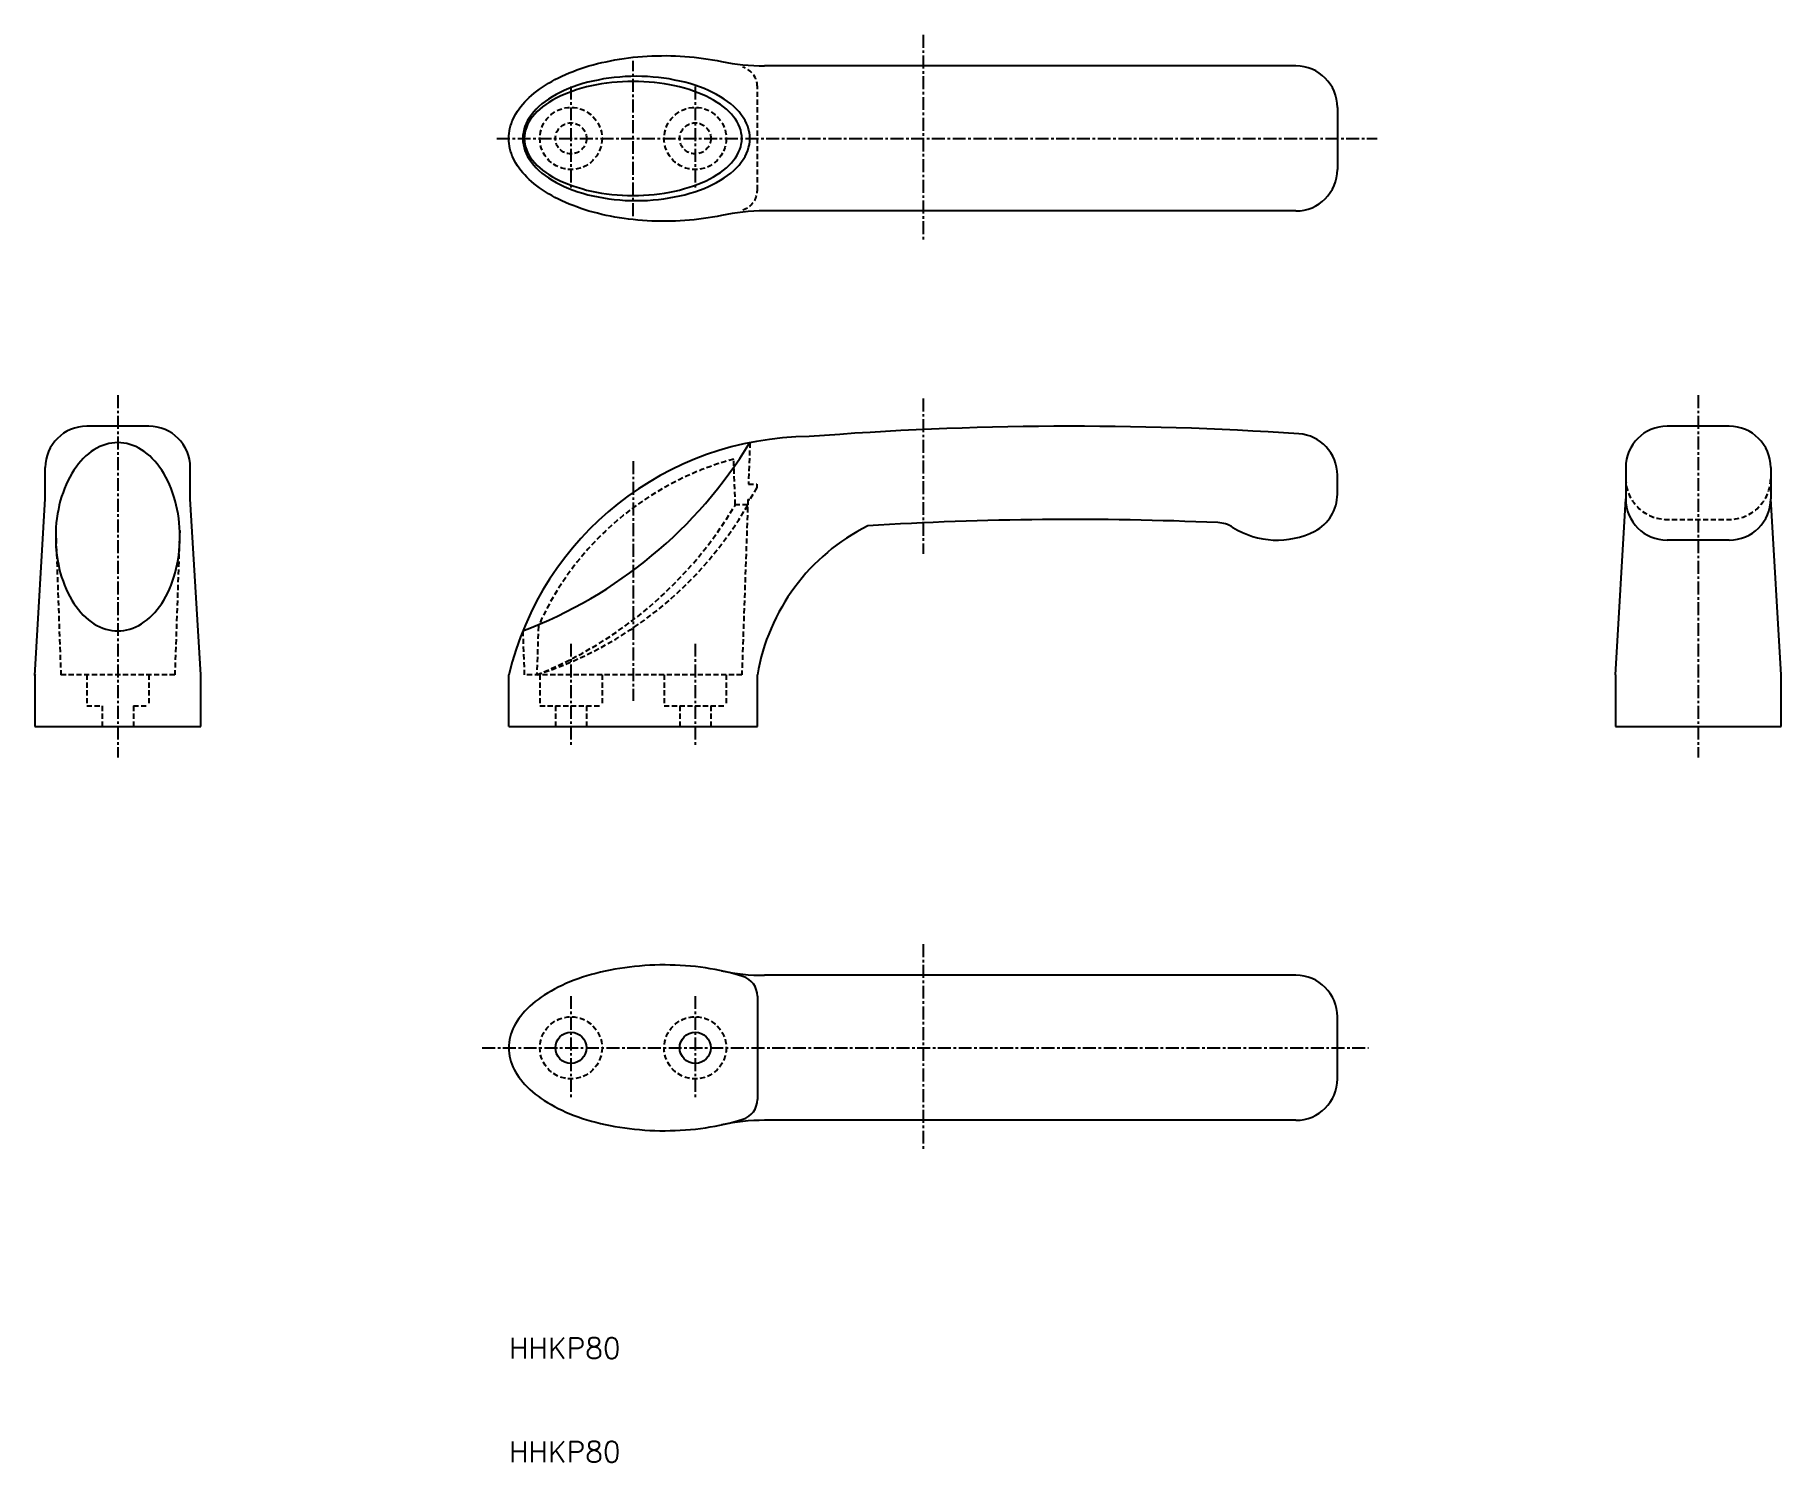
# Model space of a CAD drawing. Extents: x -36 to 133, y 10 to 148.
import ezdxf

# ---------------------------------------------------------------- set-up
doc = ezdxf.new("R2010")
doc.units = 0
doc.linetypes.add('CENTER', pattern=[2, 1.25, -0.25, 0.25, -0.25])
doc.linetypes.add('DASHED', pattern=[0.75, 0.5, -0.25])
doc.layers.get('0').update_dxf_attribs({"linetype": 'CONTINUOUS'})
doc.layers.add('CENTER', color=1, linetype='CENTER')
doc.styles.get("Standard").update_dxf_attribs({"font": 'txt.shx'})

msp = doc.modelspace()

# ---------------------------------------------------------------- linework, layer by layer
at = {"color": 7, "linetype": 'CONTINUOUS'}
for p, q in [((86, 144.81), (34.69, 144.81)), ((90, 140.81), (90, 134.81)), ((86, 130.81), (34.69, 130.81)), ((-24.75, 110.02), (-30.75, 110.02)), ((127.84, 110.02), (121.84, 110.02)), ((-34.75, 103.02), (-34.75, 106.02)), ((-20.75, 103.02), (-20.75, 106.02)), ((90, 103.46), (90, 105.3)), ((117.84, 106.02), (117.84, 103.02)), ((131.84, 106.02), (131.84, 103.02)), ((-35.75, 85.95), (-34.75, 103.02)), ((-19.75, 86.02), (-20.75, 103.02)), ((116.84, 86.02), (117.84, 103.02)), ((132.84, 86.02), (131.84, 103.02)), ((127.84, 99.02), (121.84, 99.02)), ((127.84, 99.02), (121.84, 99.02)), ((-19.75, 81.02), (-19.75, 86.02)), ((10, 81.02), (10, 86.02)), ((34, 81.02), (34, 86.02)), ((116.84, 86.02), (116.84, 81.02)), ((132.84, 81.02), (132.84, 86.02)), ((-35.75, 85.95), (-35.75, 81.02)), ((-35.75, 81.02), (-19.75, 81.02)), ((10, 81.02), (34, 81.02)), ((116.84, 81.02), (132.84, 81.02)), ((86, 57), (34.69, 57)), ((34, 54.99), (34, 45.01)), ((90, 47), (90, 53)), ((86, 43), (34.69, 43))]:
    msp.add_line(p, q, dxfattribs=at)
at = {"color": 3, "linetype": 'DASHED'}
for p, q in [((34, 132.82), (34, 142.79)), ((33.28, 108.44), (33.14, 104.44)), ((31.87, 102.44), (31.72, 106.84)), ((33.09, 102.94), (32.5, 86.02)), ((33.09, 102.94), (33.28, 102.94)), ((33.14, 104.44), (33.94, 104.44)), ((33.94, 104.09), (33.28, 102.94)), ((33.94, 104.44), (33.94, 104.09)), ((33.07, 102.44), (31.87, 102.44)), ((-33.74, 99.95), (-33.25, 86.02)), ((-21.77, 99.95), (-22.25, 86.02)), ((11.35, 90.25), (11.5, 86.02)), ((12.86, 90.74), (12.7, 86.02)), ((-22.25, 86.02), (-33.25, 86.02)), ((-30.75, 86.02), (-30.75, 83.02)), ((-24.75, 86.02), (-24.75, 83.02)), ((32.5, 86.02), (11.5, 86.02)), ((13, 86.02), (13, 83.02)), ((19, 86.02), (19, 83.02)), ((25, 86.02), (25, 83.02)), ((31, 86.02), (31, 83.02)), ((-30.75, 83.02), (-29.25, 83.02)), ((-29.25, 83.02), (-29.25, 81.02)), ((-26.25, 83.02), (-26.25, 81.02)), ((-26.25, 83.02), (-24.75, 83.02)), ((13, 83.02), (19, 83.02)), ((14.5, 83.02), (14.5, 81.02)), ((17.5, 83.02), (17.5, 81.02)), ((25, 83.02), (31, 83.02)), ((26.5, 83.02), (26.5, 81.02)), ((29.5, 83.02), (29.5, 81.02))]:
    msp.add_line(p, q, dxfattribs=at)
at = {"color": 3, "linetype": 'DASHED', "flags": 128}
msp.add_lwpolyline([(117.84, 105.02, 0.414214), (121.84, 101.02), (127.84, 101.02, 0.414214), (131.84, 105.02)], format="xyb", dxfattribs=at)
at = {"linetype": 'CONTINUOUS'}
for points in [[(30.54, 130.37, 0), (30.11, 130.28, 0), (29.68, 130.21, 0), (29.24, 130.13, 0), (28.8, 130.07, 0), (28.36, 130.01, 0), (27.91, 129.96, 0), (27.46, 129.91, 0), (27.01, 129.88, 0), (26.56, 129.85, 0), (26.1, 129.83, 0), (25.65, 129.81, 0), (25.19, 129.81, 0), (24.74, 129.81, 0), (24.28, 129.81, 0), (23.82, 129.83, 0), (23.37, 129.85, 0), (22.91, 129.88, 0), (22.46, 129.92, 0), (22.01, 129.97, 0), (21.57, 130.02, 0), (21.13, 130.08, 0), (20.69, 130.14, 0), (20.25, 130.22, 0), (19.82, 130.3, 0), (19.39, 130.38, 0), (18.97, 130.48, 0), (18.56, 130.58, 0), (18.15, 130.69, 0), (17.74, 130.8, 0), (17.35, 130.93, 0), (16.96, 131.05, 0), (16.58, 131.19, 0), (16.2, 131.33, 0), (15.84, 131.47, 0), (15.48, 131.62, 0), (15.13, 131.78, 0), (14.79, 131.94, 0), (14.46, 132.11, 0), (14.14, 132.29, 0), (13.83, 132.47, 0), (13.53, 132.65, 0), (13.24, 132.84, 0), (12.96, 133.03, 0), (12.7, 133.23, 0), (12.44, 133.43, 0), (12.2, 133.64, 0), (11.97, 133.85, 0), (11.75, 134.06, 0), (11.54, 134.28, 0), (11.34, 134.5, 0), (11.16, 134.72, 0), (10.99, 134.95, 0), (10.83, 135.18, 0), (10.69, 135.41, 0), (10.56, 135.64, 0), (10.44, 135.88, 0), (10.34, 136.11, 0), (10.25, 136.35, 0), (10.17, 136.59, 0), (10.11, 136.83, 0), (10.06, 137.07, 0), (10.03, 137.32, 0), (10.01, 137.56, 0), (10, 137.81, 0), (10.01, 138.05, 0), (10.03, 138.29, 0), (10.06, 138.53, 0), (10.11, 138.78, 0), (10.17, 139.02, 0), (10.25, 139.26, 0), (10.34, 139.5, 0), (10.44, 139.74, 0), (10.56, 139.97, 0), (10.69, 140.2, 0), (10.83, 140.44, 0), (10.99, 140.66, 0), (11.16, 140.89, 0), (11.34, 141.11, 0), (11.54, 141.33, 0), (11.75, 141.55, 0), (11.97, 141.76, 0), (12.2, 141.97, 0), (12.44, 142.18, 0), (12.7, 142.38, 0), (12.96, 142.58, 0), (13.24, 142.77, 0), (13.53, 142.96, 0), (13.83, 143.15, 0), (14.14, 143.32, 0), (14.46, 143.5, 0), (14.79, 143.67, 0), (15.13, 143.83, 0), (15.48, 143.99, 0), (15.84, 144.14, 0), (16.2, 144.28, 0), (16.58, 144.43, 0), (16.96, 144.56, 0), (17.35, 144.69, 0), (17.74, 144.81, 0), (18.15, 144.92, 0), (18.56, 145.03, 0), (18.97, 145.13, 0), (19.39, 145.22, 0), (19.82, 145.31, 0), (20.25, 145.39, 0), (20.69, 145.47, 0), (21.13, 145.53, 0), (21.57, 145.59, 0), (22.01, 145.65, 0), (22.46, 145.69, 0), (22.91, 145.73, 0), (23.37, 145.76, 0), (23.82, 145.78, 0), (24.28, 145.8, 0), (24.74, 145.8, 0), (25.19, 145.81, 0), (25.65, 145.8, 0), (26.1, 145.78, 0), (26.56, 145.76, 0), (27.01, 145.73, 0), (27.46, 145.7, 0), (27.91, 145.65, 0), (28.36, 145.6, 0), (28.8, 145.54, 0), (29.24, 145.48, 0), (29.68, 145.41, 0), (30.11, 145.33, 0), (30.54, 145.24, 0)], [(11.35, 137.81, 0), (11.37, 137.51, 0), (11.41, 137.22, 0), (11.47, 136.93, 0), (11.56, 136.63, 0), (11.68, 136.35, 0), (11.82, 136.06, 0), (11.99, 135.78, 0), (12.19, 135.51, 0), (12.41, 135.24, 0), (12.65, 134.98, 0), (12.91, 134.72, 0), (13.2, 134.47, 0), (13.51, 134.23, 0), (13.84, 134, 0), (14.19, 133.78, 0), (14.56, 133.56, 0), (14.95, 133.36, 0), (15.36, 133.17, 0), (15.79, 132.99, 0), (16.23, 132.82, 0), (16.68, 132.66, 0), (17.15, 132.51, 0), (17.63, 132.38, 0), (18.12, 132.26, 0), (18.62, 132.16, 0), (19.13, 132.06, 0), (19.65, 131.99, 0), (20.18, 131.92, 0), (20.71, 131.87, 0), (21.24, 131.83, 0), (21.78, 131.81, 0), (22.32, 131.81, 0), (22.86, 131.81, 0), (23.39, 131.83, 0), (23.93, 131.87, 0), (24.46, 131.92, 0), (24.98, 131.99, 0), (25.5, 132.06, 0), (26.01, 132.16, 0), (26.51, 132.26, 0), (27.01, 132.38, 0), (27.49, 132.51, 0), (27.95, 132.66, 0), (28.41, 132.82, 0), (28.85, 132.99, 0), (29.27, 133.17, 0), (29.68, 133.36, 0), (30.07, 133.56, 0), (30.44, 133.78, 0), (30.79, 134, 0), (31.12, 134.23, 0), (31.43, 134.47, 0), (31.72, 134.72, 0), (31.99, 134.98, 0), (32.23, 135.24, 0), (32.45, 135.51, 0), (32.64, 135.78, 0), (32.81, 136.06, 0), (32.95, 136.35, 0), (33.07, 136.63, 0), (33.16, 136.93, 0), (33.23, 137.22, 0), (33.27, 137.51, 0), (33.28, 137.81, 0), (33.27, 138.1, 0), (33.23, 138.39, 0), (33.16, 138.69, 0), (33.07, 138.98, 0), (32.95, 139.26, 0), (32.81, 139.55, 0), (32.64, 139.83, 0), (32.45, 140.1, 0), (32.23, 140.37, 0), (31.99, 140.63, 0), (31.72, 140.89, 0), (31.43, 141.14, 0), (31.12, 141.38, 0), (30.79, 141.61, 0), (30.44, 141.84, 0), (30.07, 142.05, 0), (29.68, 142.25, 0), (29.27, 142.44, 0), (28.85, 142.62, 0), (28.41, 142.79, 0), (27.95, 142.95, 0), (27.49, 143.1, 0), (27.01, 143.23, 0), (26.51, 143.35, 0), (26.01, 143.45, 0), (25.5, 143.55, 0), (24.98, 143.62, 0), (24.46, 143.69, 0), (23.93, 143.74, 0), (23.39, 143.78, 0), (22.86, 143.8, 0), (22.32, 143.81, 0), (21.78, 143.8, 0), (21.24, 143.78, 0), (20.71, 143.74, 0), (20.18, 143.69, 0), (19.65, 143.62, 0), (19.13, 143.55, 0), (18.62, 143.45, 0), (18.12, 143.35, 0), (17.63, 143.23, 0), (17.15, 143.1, 0), (16.68, 142.95, 0), (16.23, 142.79, 0), (15.79, 142.62, 0), (15.36, 142.44, 0), (14.95, 142.25, 0), (14.56, 142.05, 0), (14.19, 141.84, 0), (13.84, 141.61, 0), (13.51, 141.38, 0), (13.2, 141.14, 0), (12.91, 140.89, 0), (12.65, 140.63, 0), (12.41, 140.37, 0), (12.19, 140.1, 0), (11.99, 139.83, 0), (11.82, 139.55, 0), (11.68, 139.26, 0), (11.56, 138.98, 0), (11.47, 138.69, 0), (11.41, 138.39, 0), (11.37, 138.1, 0), (11.35, 137.81, 0)], [(32.6, 56.9, 0), (32.17, 57.03, 0), (31.73, 57.15, 0), (31.29, 57.26, 0), (30.84, 57.37, 0), (30.38, 57.47, 0), (29.92, 57.56, 0), (29.45, 57.64, 0), (28.98, 57.71, 0), (28.5, 57.78, 0), (28.02, 57.84, 0), (27.54, 57.88, 0), (27.05, 57.92, 0), (26.56, 57.96, 0), (26.07, 57.98, 0), (25.58, 57.99, 0), (25.09, 58, 0), (24.59, 58, 0), (24.1, 57.99, 0), (23.61, 57.97, 0), (23.12, 57.94, 0), (22.63, 57.9, 0), (22.15, 57.85, 0), (21.66, 57.8, 0), (21.19, 57.74, 0), (20.71, 57.67, 0), (20.24, 57.59, 0), (19.78, 57.5, 0), (19.32, 57.4, 0), (18.87, 57.3, 0), (18.42, 57.19, 0), (17.98, 57.07, 0), (17.55, 56.94, 0), (17.13, 56.81, 0), (16.71, 56.67, 0), (16.3, 56.52, 0), (15.91, 56.36, 0), (15.52, 56.2, 0), (15.14, 56.03, 0), (14.78, 55.85, 0), (14.42, 55.67, 0), (14.08, 55.48, 0), (13.75, 55.29, 0), (13.43, 55.09, 0), (13.12, 54.89, 0), (12.83, 54.67, 0), (12.55, 54.46, 0), (12.28, 54.24, 0), (12.02, 54.01, 0), (11.78, 53.78, 0), (11.56, 53.55, 0), (11.35, 53.31, 0), (11.15, 53.07, 0), (10.97, 52.83, 0), (10.8, 52.58, 0), (10.65, 52.33, 0), (10.51, 52.08, 0), (10.39, 51.82, 0), (10.29, 51.57, 0), (10.2, 51.31, 0), (10.13, 51.05, 0), (10.07, 50.79, 0), (10.03, 50.53, 0), (10.01, 50.26, 0), (10, 50, 0), (10.01, 49.74, 0), (10.03, 49.47, 0), (10.07, 49.21, 0), (10.13, 48.95, 0), (10.2, 48.69, 0), (10.29, 48.43, 0), (10.39, 48.18, 0), (10.51, 47.92, 0), (10.65, 47.67, 0), (10.8, 47.42, 0), (10.97, 47.17, 0), (11.15, 46.93, 0), (11.35, 46.69, 0), (11.56, 46.45, 0), (11.78, 46.22, 0), (12.02, 45.99, 0), (12.28, 45.76, 0), (12.55, 45.54, 0), (12.83, 45.33, 0), (13.12, 45.11, 0), (13.43, 44.91, 0), (13.75, 44.71, 0), (14.08, 44.52, 0), (14.42, 44.33, 0), (14.78, 44.15, 0), (15.14, 43.97, 0), (15.52, 43.8, 0), (15.91, 43.64, 0), (16.3, 43.48, 0), (16.71, 43.33, 0), (17.13, 43.19, 0), (17.55, 43.06, 0), (17.98, 42.93, 0), (18.42, 42.81, 0), (18.87, 42.7, 0), (19.32, 42.6, 0), (19.78, 42.5, 0), (20.24, 42.41, 0), (20.71, 42.33, 0), (21.19, 42.26, 0), (21.66, 42.2, 0), (22.15, 42.15, 0), (22.63, 42.1, 0), (23.12, 42.06, 0), (23.61, 42.03, 0), (24.1, 42.01, 0), (24.59, 42, 0), (25.09, 42, 0), (25.58, 42.01, 0), (26.07, 42.02, 0), (26.56, 42.04, 0), (27.05, 42.08, 0), (27.54, 42.12, 0), (28.02, 42.16, 0), (28.5, 42.22, 0), (28.98, 42.29, 0), (29.45, 42.36, 0), (29.92, 42.44, 0), (30.38, 42.53, 0), (30.84, 42.63, 0), (31.29, 42.74, 0), (31.73, 42.85, 0), (32.17, 42.97, 0), (32.6, 43.1, 0)]]:
    msp.add_polyline3d(points, dxfattribs=at)
at = {"color": 3, "linetype": 'DASHED'}
msp.add_polyline3d([(11.5, 137.81, 0), (11.51, 137.53, 0), (11.55, 137.27, 0), (11.61, 137, 0), (11.7, 136.73, 0), (11.81, 136.47, 0), (11.95, 136.21, 0), (12.11, 135.95, 0), (12.3, 135.7, 0), (12.51, 135.45, 0), (12.74, 135.21, 0), (12.99, 134.98, 0), (13.27, 134.75, 0), (13.57, 134.53, 0), (13.88, 134.32, 0), (14.22, 134.11, 0), (14.58, 133.92, 0), (14.95, 133.73, 0), (15.34, 133.55, 0), (15.75, 133.39, 0), (16.17, 133.23, 0), (16.6, 133.09, 0), (17.05, 132.96, 0), (17.51, 132.83, 0), (17.98, 132.72, 0), (18.46, 132.63, 0), (18.95, 132.54, 0), (19.45, 132.47, 0), (19.95, 132.41, 0), (20.46, 132.37, 0), (20.97, 132.33, 0), (21.48, 132.31, 0), (22, 132.31, 0), (22.52, 132.31, 0), (23.03, 132.33, 0), (23.54, 132.37, 0), (24.05, 132.41, 0), (24.55, 132.47, 0), (25.05, 132.54, 0), (25.54, 132.63, 0), (26.02, 132.72, 0), (26.49, 132.83, 0), (26.95, 132.96, 0), (27.4, 133.09, 0), (27.83, 133.23, 0), (28.25, 133.39, 0), (28.66, 133.55, 0), (29.05, 133.73, 0), (29.42, 133.92, 0), (29.78, 134.11, 0), (30.12, 134.32, 0), (30.43, 134.53, 0), (30.73, 134.75, 0), (31.01, 134.98, 0), (31.26, 135.21, 0), (31.49, 135.45, 0), (31.7, 135.7, 0), (31.89, 135.95, 0), (32.05, 136.21, 0), (32.19, 136.47, 0), (32.3, 136.73, 0), (32.39, 137, 0), (32.45, 137.27, 0), (32.49, 137.53, 0), (32.5, 137.81, 0), (32.49, 138.07, 0), (32.45, 138.34, 0), (32.39, 138.61, 0), (32.3, 138.88, 0), (32.19, 139.14, 0), (32.05, 139.4, 0), (31.89, 139.66, 0), (31.7, 139.91, 0), (31.49, 140.16, 0), (31.26, 140.4, 0), (31.01, 140.63, 0), (30.73, 140.86, 0), (30.43, 141.08, 0), (30.12, 141.29, 0), (29.78, 141.5, 0), (29.42, 141.69, 0), (29.05, 141.88, 0), (28.66, 142.06, 0), (28.25, 142.22, 0), (27.83, 142.38, 0), (27.4, 142.52, 0), (26.95, 142.66, 0), (26.49, 142.78, 0), (26.02, 142.89, 0), (25.54, 142.98, 0), (25.05, 143.07, 0), (24.55, 143.14, 0), (24.05, 143.2, 0), (23.54, 143.25, 0), (23.03, 143.28, 0), (22.52, 143.3, 0), (22, 143.31, 0), (21.48, 143.3, 0), (20.97, 143.28, 0), (20.46, 143.25, 0), (19.95, 143.2, 0), (19.45, 143.14, 0), (18.95, 143.07, 0), (18.46, 142.98, 0), (17.98, 142.89, 0), (17.51, 142.78, 0), (17.05, 142.66, 0), (16.6, 142.52, 0), (16.17, 142.38, 0), (15.75, 142.22, 0), (15.34, 142.06, 0), (14.95, 141.88, 0), (14.58, 141.69, 0), (14.22, 141.5, 0), (13.88, 141.29, 0), (13.57, 141.08, 0), (13.27, 140.86, 0), (12.99, 140.63, 0), (12.74, 140.4, 0), (12.51, 140.16, 0), (12.3, 139.91, 0), (12.11, 139.66, 0), (11.95, 139.4, 0), (11.81, 139.14, 0), (11.7, 138.88, 0), (11.61, 138.61, 0), (11.55, 138.34, 0), (11.51, 138.07, 0), (11.5, 137.81, 0)], dxfattribs=at)
at = {"color": 7, "linetype": 'CONTINUOUS'}
msp.add_polyline3d([(-27.75, 108.44, 0), (-28.05, 108.43, 0), (-28.34, 108.4, 0), (-28.63, 108.34, 0), (-28.92, 108.27, 0), (-29.21, 108.17, 0), (-29.49, 108.05, 0), (-29.77, 107.91, 0), (-30.05, 107.75, 0), (-30.32, 107.57, 0), (-30.58, 107.37, 0), (-30.84, 107.15, 0), (-31.09, 106.91, 0), (-31.33, 106.65, 0), (-31.56, 106.38, 0), (-31.78, 106.08, 0), (-32, 105.78, 0), (-32.2, 105.45, 0), (-32.39, 105.11, 0), (-32.57, 104.76, 0), (-32.74, 104.4, 0), (-32.9, 104.02, 0), (-33.04, 103.63, 0), (-33.18, 103.23, 0), (-33.3, 102.83, 0), (-33.4, 102.41, 0), (-33.49, 101.98, 0), (-33.57, 101.56, 0), (-33.64, 101.12, 0), (-33.69, 100.68, 0), (-33.72, 100.24, 0), (-33.75, 99.79, 0), (-33.75, 99.35, 0), (-33.75, 98.9, 0), (-33.72, 98.45, 0), (-33.69, 98.01, 0), (-33.64, 97.57, 0), (-33.57, 97.14, 0), (-33.49, 96.71, 0), (-33.4, 96.28, 0), (-33.3, 95.86, 0), (-33.18, 95.46, 0), (-33.04, 95.06, 0), (-32.9, 94.67, 0), (-32.74, 94.29, 0), (-32.57, 93.93, 0), (-32.39, 93.58, 0), (-32.2, 93.24, 0), (-32, 92.91, 0), (-31.78, 92.61, 0), (-31.56, 92.32, 0), (-31.33, 92.04, 0), (-31.09, 91.78, 0), (-30.84, 91.54, 0), (-30.58, 91.32, 0), (-30.32, 91.12, 0), (-30.05, 90.94, 0), (-29.77, 90.78, 0), (-29.49, 90.64, 0), (-29.21, 90.52, 0), (-28.92, 90.43, 0), (-28.63, 90.35, 0), (-28.34, 90.29, 0), (-28.05, 90.26, 0), (-27.75, 90.25, 0), (-27.46, 90.26, 0), (-27.16, 90.29, 0), (-26.87, 90.35, 0), (-26.58, 90.43, 0), (-26.3, 90.52, 0), (-26.01, 90.64, 0), (-25.73, 90.78, 0), (-25.46, 90.94, 0), (-25.19, 91.12, 0), (-24.92, 91.32, 0), (-24.67, 91.54, 0), (-24.42, 91.78, 0), (-24.18, 92.04, 0), (-23.95, 92.32, 0), (-23.72, 92.61, 0), (-23.51, 92.91, 0), (-23.31, 93.24, 0), (-23.12, 93.58, 0), (-22.93, 93.93, 0), (-22.76, 94.29, 0), (-22.61, 94.67, 0), (-22.46, 95.06, 0), (-22.33, 95.46, 0), (-22.21, 95.86, 0), (-22.1, 96.28, 0), (-22.01, 96.71, 0), (-21.93, 97.14, 0), (-21.87, 97.57, 0), (-21.82, 98.01, 0), (-21.78, 98.45, 0), (-21.76, 98.9, 0), (-21.75, 99.35, 0), (-21.76, 99.79, 0), (-21.78, 100.24, 0), (-21.82, 100.68, 0), (-21.87, 101.12, 0), (-21.93, 101.56, 0), (-22.01, 101.98, 0), (-22.1, 102.41, 0), (-22.21, 102.83, 0), (-22.33, 103.23, 0), (-22.46, 103.63, 0), (-22.61, 104.02, 0), (-22.76, 104.4, 0), (-22.93, 104.76, 0), (-23.12, 105.11, 0), (-23.31, 105.45, 0), (-23.51, 105.78, 0), (-23.72, 106.08, 0), (-23.95, 106.38, 0), (-24.18, 106.65, 0), (-24.42, 106.91, 0), (-24.67, 107.15, 0), (-24.92, 107.37, 0), (-25.19, 107.57, 0), (-25.46, 107.75, 0), (-25.73, 107.91, 0), (-26.01, 108.05, 0), (-26.3, 108.17, 0), (-26.58, 108.27, 0), (-26.87, 108.34, 0), (-27.16, 108.4, 0), (-27.46, 108.43, 0), (-27.75, 108.44, 0)], dxfattribs=at)
at = {"color": 3, "linetype": 'DASHED'}
for centre, radius in [((16, 137.81), 3), ((28, 137.81), 3), ((16, 137.81), 1.5), ((28, 137.81), 1.5), ((16, 50), 3), ((28, 50), 3)]:
    msp.add_circle(centre, radius, dxfattribs=at)
at = {"color": 7, "linetype": 'CONTINUOUS'}
for centre in [(16, 50), (28, 50)]:
    msp.add_circle(centre, 1.5, dxfattribs=at)
for centre, radius, start, end in [((34.69, 164.81), 20, 258.0345, 270), ((86, 140.81), 4, 0, 90), ((86, 134.81), 4, 270, 0), ((34.69, 110.81), 20, 90, 101.9655), ((-30.75, 106.02), 4, 90, 180), ((-24.75, 106.02), 4, 0, 90), ((64.5, -215.62), 325.64, 86.1671, 94.4914), ((121.84, 106.02), 4, 90, 180), ((127.84, 106.02), 4, 0, 90), ((39.17, 79.02), 30, 90.3312, 166.5076), ((-4.27, 131.4), 44.01, 290.7857, 328.5566), ((86, 105.3), 4, 0, 86.1671), ((86, 103.46), 4, 296.9975, 0), ((121.84, 103.02), 4, 180, 270), ((127.84, 103.02), 4, 270, 0), ((53.51, 82.7), 19.79, 116.5895, 170.3471), ((64.5, -215.62), 316.64, 87.4748, 93.5939), ((78.32, 97.72), 3, 57.7737, 87.4748), ((84.18, 107.02), 8, 237.7737, 296.9975), ((-34.75, 85.95), 1, 171.8699, 180), ((34.69, 77), 20, 258.0345, 270), ((86, 53), 4, 0, 90), ((86, 47), 4, 270, 0), ((34.69, 23), 20, 90, 101.9655)]:
    msp.add_arc(centre, radius, start, end, dxfattribs=at)
at = {"color": 3, "linetype": 'DASHED'}
for centre, radius, start, end in [((32, 142.79), 2, 0, 72.6032), ((32, 132.82), 2, 287.3968, 360), ((39.17, 79.02), 28.8, 104.9969, 155.9856), ((-1.84, 122.41), 39.19, 291.7833, 329.3591), ((1.63, 120.64), 36.35, 287.7379, 329.901)]:
    msp.add_arc(centre, radius, start, end, dxfattribs=at)
at = {"linetype": 'CONTINUOUS'}
for centre, start, end in [((32, 54.99), 0, 72.6032), ((32, 45.01), 287.3968, 360)]:
    msp.add_arc(centre, 2, start, end, dxfattribs=at)
at = {"layer": 'CENTER', "color": 1, "linetype": 'CENTER'}
for p, q in [((50, 147.81), (50, 127.81)), ((22, 130.31), (22, 145.31)), ((16, 142.81), (16, 132.81)), ((28, 142.81), (28, 132.81)), ((8.86, 137.81), (93.86, 137.81)), ((-27.75, 113.02), (-27.75, 78.02)), ((124.84, 113.02), (124.84, 78.02)), ((50, 112.7), (50, 97.69)), ((22, 106.65), (22, 83.52)), ((16, 89.02), (16, 79.02)), ((28, 89.02), (28, 79.02)), ((50, 60), (50, 40)), ((16, 55), (16, 45)), ((28, 55), (28, 45)), ((7.44, 50), (93, 50))]:
    msp.add_line(p, q, dxfattribs=at)

# ---------------------------------------------------------------- texts
at = {"color": 7, "linetype": 'CONTINUOUS'}
for p in [(10, 20), (10, 10)]:
    msp.add_text('HHKP80', height=2, dxfattribs=at).set_placement(p)

doc.saveas('drawing.dxf')
